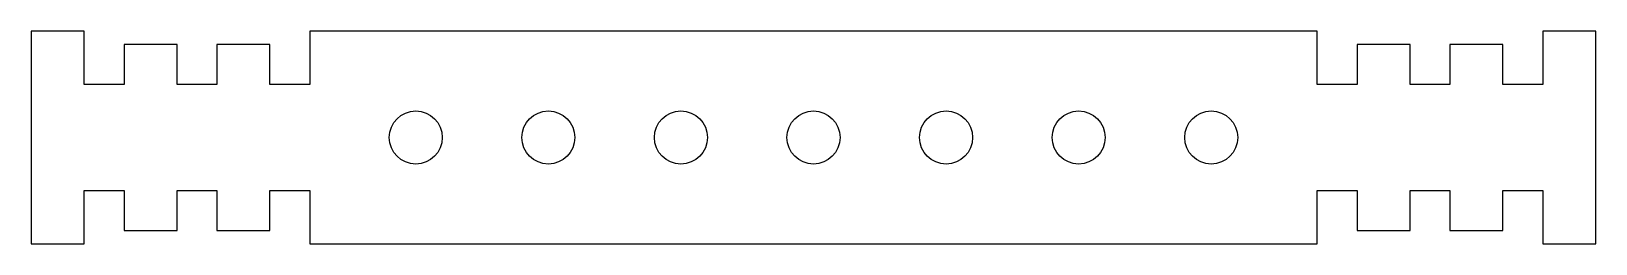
# Model space of a CAD drawing. Header units: millimetres. Extents: x -29.5 to 29.5, y -4 to 4.
import ezdxf

# ---------------------------------------------------------------- set-up
doc = ezdxf.new("R2010")
doc.units = ezdxf.units.MM

msp = doc.modelspace()

# ---------------------------------------------------------------- linework, layer by layer
at = {"color": 7, "linetype": 'Continuous', "lineweight": 25}
for p, q in [((-27.5, 4), (-29.5, 4)), ((-29.5, 4), (-29.5, -4)), ((-27.5, 2), (-27.5, 4)), ((19, 4), (-19, 4)), ((-19, 4), (-19, 2)), ((19, 2), (19, 4)), ((29.5, 4), (27.5, 4)), ((27.5, 4), (27.5, 2)), ((29.5, -4), (29.5, 4)), ((-24, 3.5), (-26, 3.5)), ((-26, 3.5), (-26, 2)), ((-24, 2), (-24, 3.5)), ((-20.5, 3.5), (-22.5, 3.5)), ((-22.5, 3.5), (-22.5, 2)), ((-20.5, 2), (-20.5, 3.5)), ((22.5, 3.5), (20.5, 3.5)), ((20.5, 3.5), (20.5, 2)), ((22.5, 2), (22.5, 3.5)), ((26, 3.5), (24, 3.5)), ((24, 3.5), (24, 2)), ((26, 2), (26, 3.5)), ((-26, 2), (-27.5, 2)), ((-22.5, 2), (-24, 2)), ((-19, 2), (-20.5, 2)), ((20.5, 2), (19, 2)), ((24, 2), (22.5, 2)), ((27.5, 2), (26, 2)), ((-27.5, -4), (-27.5, -2)), ((-27.5, -2), (-26, -2)), ((-26, -2), (-26, -3.5)), ((-24, -3.5), (-24, -2)), ((-24, -2), (-22.5, -2)), ((-22.5, -2), (-22.5, -3.5)), ((-20.5, -3.5), (-20.5, -2)), ((-20.5, -2), (-19, -2)), ((-19, -2), (-19, -4)), ((19, -4), (19, -2)), ((19, -2), (20.5, -2)), ((20.5, -2), (20.5, -3.5)), ((22.5, -3.5), (22.5, -2)), ((22.5, -2), (24, -2)), ((24, -2), (24, -3.5)), ((26, -3.5), (26, -2)), ((26, -2), (27.5, -2)), ((27.5, -2), (27.5, -4)), ((-26, -3.5), (-24, -3.5)), ((-22.5, -3.5), (-20.5, -3.5)), ((20.5, -3.5), (22.5, -3.5)), ((24, -3.5), (26, -3.5)), ((-29.5, -4), (-27.5, -4)), ((-19, -4), (19, -4)), ((27.5, -4), (29.5, -4))]:
    msp.add_line(p, q, dxfattribs=at)
for centre in [(-15, 0), (-10, 0), (-5, 0), (0, 0), (5, 0), (10, 0), (15, 0)]:
    msp.add_circle(centre, 1, dxfattribs=at)

doc.saveas('drawing.dxf')
